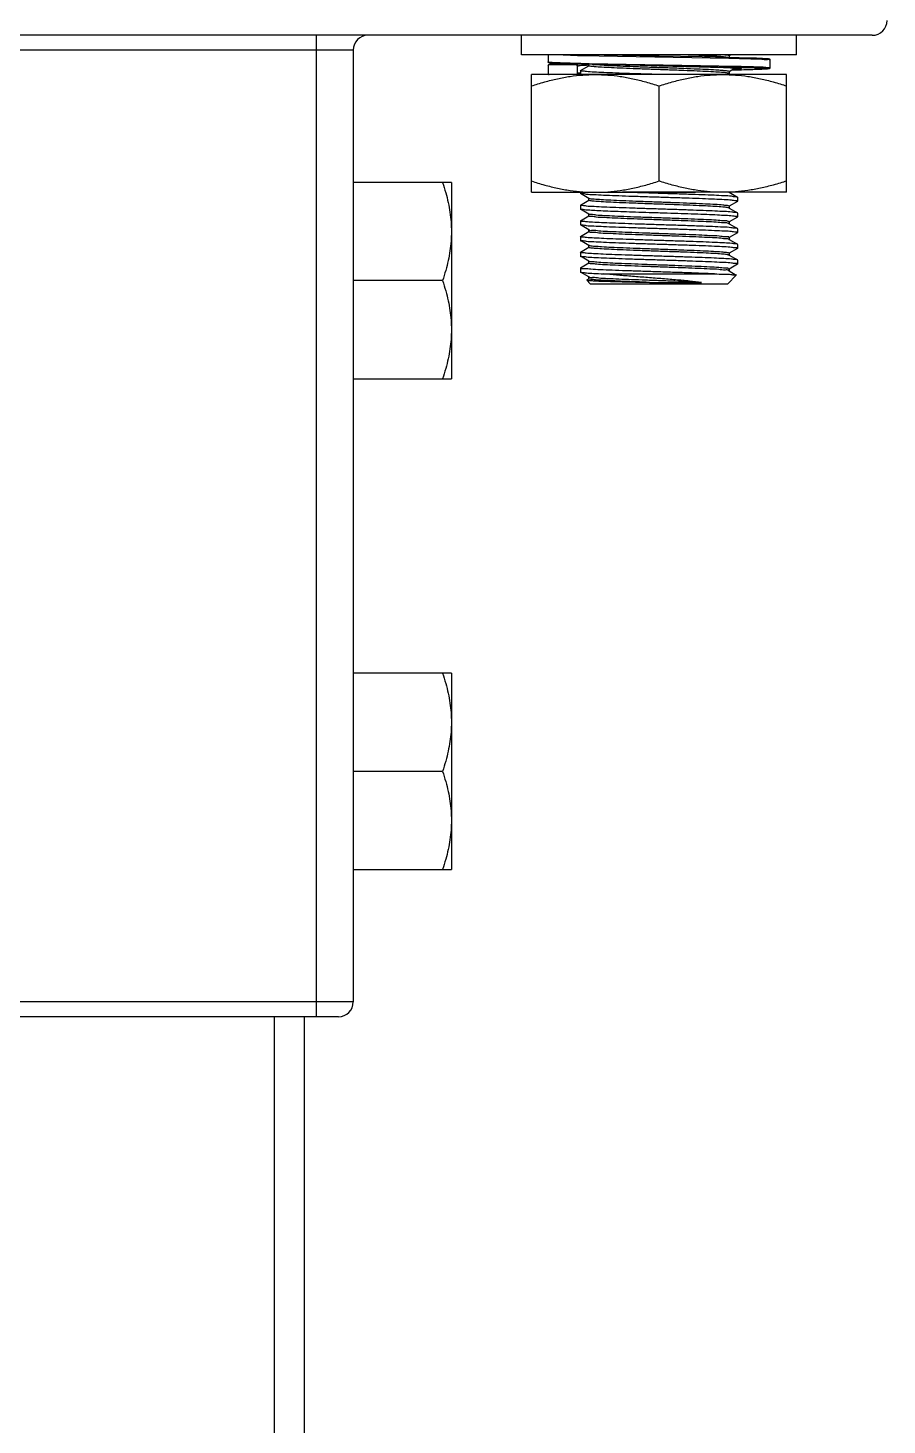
# Model space of a CAD drawing. Extents: x 815029915 to 815825525, y 579155098 to 579748855.
# Drawn here: x 815613445 to 815613811, y 579331072 to 579331667 of the extents above; entities that cross this region are included whole.
import ezdxf

# ---------------------------------------------------------------- set-up
doc = ezdxf.new("R2010")
doc.units = 0
doc.header["$LTSCALE"] = 100
doc.header["$MEASUREMENT"] = 0
doc.layers.add('02___PRT_ALL_AXES', color=7, linetype='Continuous')
doc.layers.add('03___PRT_ALL_CURVES', color=7, linetype='Continuous')

msp = doc.modelspace()

# ---------------------------------------------------------------- linework, layer by layer
at = {"color": 0, "linetype": 'Continuous'}
for p, q in [((815613804.28, 579331664.05), (815613085.09, 579331664.05)), ((815613567.51, 579331245.92), (815613567.51, 579331664.05)), ((815613583.19, 579331657.78), (815613306.17, 579331657.78)), ((815613583.19, 579331657.78), (815613583.19, 579331252.19)), ((815613666.18, 579331655.69), (815613666.18, 579331652.76)), ((815613672.57, 579331655.69), (815613678.73, 579331655.51)), ((815613678.73, 579331655.51), (815613679.86, 579331655.48)), ((815613679.86, 579331655.48), (815613679.98, 579331655.48)), ((815613679.98, 579331655.48), (815613680.02, 579331655.48)), ((815613680.02, 579331655.48), (815613743.2, 579331654.31)), ((815613690.03, 579331655.69), (815613713.34, 579331655.27)), ((815613695.77, 579331655.69), (815613701.21, 579331655.55)), ((815613695.77, 579331655.69), (815613710.37, 579331655.34)), ((815613701.21, 579331655.55), (815613709.3, 579331655.36)), ((815613709.3, 579331655.36), (815613713.34, 579331655.27)), ((815613710.37, 579331655.34), (815613713.34, 579331655.27)), ((815613713.34, 579331655.27), (815613731.82, 579331654.95)), ((815613713.34, 579331655.27), (815613713.43, 579331655.27)), ((815613743.26, 579331655.27), (815613743.26, 579331654.72)), ((815613743.26, 579331654.31), (815613743.55, 579331654.3)), ((815613744.04, 579331655.69), (815613743.27, 579331655.24)), ((815613743.55, 579331654.3), (815613747.7, 579331654.2)), ((815613760.68, 579331653.6), (815613760.68, 579331650.25)), ((815613666.18, 579331651.09), (815613666.18, 579331651.1)), ((815613666.18, 579331651.09), (815613666.18, 579331647.74)), ((815613678.1, 579331651.51), (815613666.6, 579331651.51)), ((815613668.66, 579331652.1), (815613668.14, 579331652.14)), ((815613669.29, 579331652.07), (815613668.66, 579331652.1)), ((815613670.04, 579331652.03), (815613669.29, 579331652.07)), ((815613670.92, 579331652), (815613670.04, 579331652.03)), ((815613672.54, 579331651.94), (815613670.92, 579331652)), ((815613675.33, 579331651.85), (815613672.54, 579331651.94)), ((815613678.11, 579331651.77), (815613675.33, 579331651.85)), ((815613692.98, 579331651.45), (815613678.11, 579331651.77)), ((815613678.55, 579331647.4), (815613678.31, 579331647.33)), ((815613678.6, 579331647.45), (815613678.55, 579331647.4)), ((815613678.73, 579331647.73), (815613678.6, 579331647.45)), ((815613678.73, 579331647.74), (815613678.73, 579331650.88)), ((815613678.73, 579331647.74), (815613678.73, 579331647.73)), ((815613679.98, 579331647.57), (815613679.52, 579331647.53)), ((815613679.98, 579331649), (815613680.03, 579331649.06)), ((815613680.03, 579331649.06), (815613683.59, 579331651.11)), ((815613683.31, 579331652.06), (815613683.6, 579331652.05)), ((815613683.6, 579331652.05), (815613683.66, 579331652.05)), ((815613683.6, 579331651.09), (815613683.6, 579331651.64)), ((815613683.66, 579331652.05), (815613746.84, 579331650.88)), ((815613705.38, 579331651.23), (815613692.98, 579331651.45)), ((815613710.14, 579331651.14), (815613705.38, 579331651.23)), ((815613710.14, 579331651.14), (815613713.43, 579331651.09)), ((815613713.43, 579331651.09), (815613714.3, 579331651.07)), ((815613713.43, 579331651.09), (815613714.3, 579331651.07)), ((815613717.48, 579331651), (815613714.3, 579331651.07)), ((815613714.3, 579331651.07), (815613746.57, 579331650.46)), ((815613725.42, 579331650.81), (815613717.48, 579331651)), ((815613730.84, 579331650.67), (815613725.42, 579331650.81)), ((815613735.38, 579331650.55), (815613730.84, 579331650.67)), ((815613738.22, 579331650.46), (815613735.38, 579331650.55)), ((815613740.62, 579331650.38), (815613738.22, 579331650.46)), ((815613742.59, 579331650.31), (815613740.62, 579331650.38)), ((815613744.2, 579331650.24), (815613742.59, 579331650.31)), ((815613743.19, 579331647.79), (815613743.06, 579331647.85)), ((815613743.2, 579331647.81), (815613744.04, 579331647.33)), ((815613743.26, 579331648.58), (815613743.26, 579331647.81)), ((815613746.01, 579331650.14), (815613743.27, 579331648.55)), ((815613745.09, 579331650.19), (815613744.2, 579331650.24)), ((815613750.02, 579331649.3), (815613744.31, 579331649.15)), ((815613745.86, 579331650.15), (815613745.09, 579331650.19)), ((815613746.51, 579331650.11), (815613745.86, 579331650.15)), ((815613746.01, 579331650.15), (815613746.11, 579331650.13)), ((815613746.11, 579331650.13), (815613746.78, 579331650.02)), ((815613746.57, 579331650.46), (815613746.83, 579331650.45)), ((815613746.83, 579331650.45), (815613746.88, 579331650.45)), ((815613746.84, 579331650.88), (815613746.89, 579331650.88)), ((815613753.33, 579331649.39), (815613750.02, 579331649.3)), ((815613755.25, 579331649.46), (815613753.33, 579331649.39)), ((815613756.3, 579331649.5), (815613755.25, 579331649.46)), ((815613757.21, 579331649.54), (815613756.3, 579331649.5)), ((815613680.03, 579331596.64), (815613679.98, 579331596.7)), ((815613683.6, 579331594.57), (815613680.03, 579331596.64)), ((815613680.03, 579331591.74), (815613683.59, 579331593.8)), ((815613683.66, 579331594.54), (815613683.6, 579331594.57)), ((815613683.6, 579331593.77), (815613683.6, 579331594.54)), ((815613684.05, 579331594.42), (815613683.69, 579331594.59)), ((815613743.26, 579331597.15), (815613746.83, 579331595.08)), ((815613746.88, 579331595.03), (815613746.83, 579331595.08)), ((815613679.98, 579331591.68), (815613680.03, 579331591.74)), ((815613680.03, 579331589.95), (815613679.98, 579331590.01)), ((815613683.6, 579331587.88), (815613680.03, 579331589.95)), ((815613683.66, 579331587.85), (815613683.6, 579331587.88)), ((815613683.6, 579331587.08), (815613683.6, 579331587.85)), ((815613743.2, 579331590.49), (815613743.07, 579331590.54)), ((815613743.2, 579331590.49), (815613743.26, 579331590.46)), ((815613743.26, 579331591.26), (815613743.26, 579331590.49)), ((815613743.26, 579331590.46), (815613746.83, 579331588.39)), ((815613746.83, 579331593.29), (815613743.27, 579331591.24)), ((815613746.88, 579331588.34), (815613746.83, 579331588.39)), ((815613679.98, 579331584.99), (815613680.03, 579331585.05)), ((815613680.03, 579331583.26), (815613679.98, 579331583.32)), ((815613680.03, 579331585.05), (815613683.59, 579331587.11)), ((815613683.6, 579331581.19), (815613680.03, 579331583.26)), ((815613743.2, 579331583.8), (815613743.26, 579331583.77)), ((815613743.26, 579331584.57), (815613743.26, 579331583.8)), ((815613743.26, 579331583.77), (815613746.83, 579331581.7)), ((815613746.83, 579331586.6), (815613743.27, 579331584.55)), ((815613679.98, 579331578.3), (815613680.03, 579331578.36)), ((815613680.03, 579331576.57), (815613679.98, 579331576.63)), ((815613680.03, 579331578.36), (815613683.59, 579331580.42)), ((815613683.6, 579331574.5), (815613680.03, 579331576.57)), ((815613683.66, 579331581.16), (815613683.6, 579331581.19)), ((815613683.6, 579331580.39), (815613683.6, 579331581.16)), ((815613683.79, 579331581.11), (815613683.76, 579331581.19)), ((815613743.2, 579331577.11), (815613743.21, 579331577.18)), ((815613743.2, 579331577.11), (815613743.26, 579331577.08)), ((815613743.26, 579331577.88), (815613743.26, 579331577.11)), ((815613743.26, 579331577.08), (815613746.83, 579331575.01)), ((815613746.83, 579331579.91), (815613743.27, 579331577.86)), ((815613746.88, 579331581.65), (815613746.83, 579331581.7)), ((815613679.98, 579331571.61), (815613680.03, 579331571.67)), ((815613680.03, 579331571.67), (815613683.59, 579331573.73)), ((815613683.66, 579331574.47), (815613683.6, 579331574.5)), ((815613683.6, 579331573.7), (815613683.6, 579331574.47)), ((815613683.82, 579331574.44), (815613683.68, 579331574.5)), ((815613743.19, 579331570.4), (815613743.06, 579331570.46)), ((815613743.2, 579331570.42), (815613743.26, 579331570.39)), ((815613743.26, 579331571.19), (815613743.26, 579331570.42)), ((815613743.26, 579331570.39), (815613746.83, 579331568.32)), ((815613746.83, 579331573.22), (815613743.27, 579331571.17)), ((815613746.88, 579331574.96), (815613746.83, 579331575.01)), ((815613680.03, 579331569.88), (815613679.98, 579331569.94)), ((815613679.98, 579331564.92), (815613680.03, 579331564.98)), ((815613683.6, 579331567.81), (815613680.03, 579331569.88)), ((815613680.03, 579331564.98), (815613683.59, 579331567.04)), ((815613683.66, 579331567.78), (815613683.6, 579331567.81)), ((815613683.6, 579331567.01), (815613683.6, 579331567.78)), ((815613683.74, 579331567.67), (815613683.64, 579331567.79)), ((815613743.26, 579331564.5), (815613743.26, 579331563.73)), ((815613746.83, 579331566.53), (815613743.27, 579331564.48)), ((815613746.88, 579331568.27), (815613746.83, 579331568.32)), ((815613679.98, 579331563.25), (815613680.03, 579331563.19)), ((815613683.6, 579331561.12), (815613680.03, 579331563.19)), ((815613684.16, 579331558.23), (815613682.63, 579331559.76)), ((815613682.65, 579331559.8), (815613683.59, 579331560.35)), ((815613683.66, 579331561.09), (815613683.6, 579331561.12)), ((815613683.6, 579331560.32), (815613683.6, 579331561.09)), ((815613684.16, 579331558.23), (815613742.7, 579331558.23)), ((815613689.77, 579331562.41), (815613737.07, 579331562.41)), ((815613709.45, 579331558.79), (815613731.52, 579331558.79)), ((815613742.7, 579331558.23), (815613746.35, 579331561.88)), ((815613743.11, 579331563.68), (815613743.03, 579331563.8)), ((815613743.2, 579331563.73), (815613743.26, 579331563.7)), ((815613743.26, 579331563.7), (815613746.34, 579331561.92)), ((815613746.34, 579331561.92), (815613746.35, 579331561.88)), ((815613583.19, 579331252.19), (815613306.17, 579331252.19)), ((815613576.92, 579331245.92), (815613312.45, 579331245.92)), ((815613549.53, 579331245.92), (815613549.53, 579327846.51)), ((815613562.28, 579331245.92), (815613562.28, 579327846.51))]:
    msp.add_line(p, q, dxfattribs=at)
for points in [[(815613731.82, 579331654.95), (815613737.54, 579331654.84), (815613742.83, 579331654.73)], [(815613742.83, 579331654.73), (815613747.55, 579331654.62), (815613751.64, 579331654.51), (815613755, 579331654.4), (815613757.53, 579331654.29), (815613758.72, 579331654.22), (815613759.32, 579331654.18), (815613759.68, 579331654.14), (815613759.92, 579331654.12), (815613760.08, 579331654.09), (815613760.19, 579331654.07), (815613760.29, 579331654.05), (815613760.37, 579331654.02), (815613760.47, 579331653.97), (815613760.59, 579331653.86), (815613760.68, 579331653.62), (815613760.68, 579331653.6)], [(815613668.14, 579331652.14), (815613667.91, 579331652.15), (815613667.7, 579331652.17), (815613667.52, 579331652.18), (815613667.35, 579331652.2), (815613667.2, 579331652.21), (815613667.07, 579331652.23), (815613666.95, 579331652.24), (815613666.84, 579331652.26), (815613666.75, 579331652.27), (815613666.67, 579331652.29), (815613666.59, 579331652.3), (815613666.52, 579331652.33), (815613666.44, 579331652.36), (815613666.34, 579331652.42), (815613666.22, 579331652.59), (815613666.18, 579331652.75)], [(815613666.88, 579331651.6), (815613667.51, 579331651.67), (815613668.59, 579331651.74), (815613670.54, 579331651.84), (815613672.91, 579331651.92)], [(815613679.52, 579331647.53), (815613679.33, 579331647.52), (815613679.16, 579331647.5), (815613679, 579331647.48), (815613678.87, 579331647.46), (815613678.76, 579331647.45), (815613678.66, 579331647.43), (815613678.59, 579331647.42)], [(815613748.34, 579331649.91), (815613748.34, 579331649.91), (815613748.3, 579331649.92), (815613748.25, 579331649.93), (815613748.17, 579331649.95), (815613748.07, 579331649.96), (815613747.96, 579331649.98), (815613747.82, 579331650), (815613747.66, 579331650.01), (815613747.48, 579331650.03), (815613747.27, 579331650.05), (815613747.04, 579331650.07), (815613746.79, 579331650.09), (815613746.51, 579331650.11)], [(815613760.68, 579331650.25), (815613760.68, 579331650.19), (815613760.57, 579331649.96), (815613760.45, 579331649.87), (815613760.37, 579331649.83), (815613760.29, 579331649.8), (815613760.22, 579331649.78), (815613760.14, 579331649.77), (815613760.04, 579331649.75), (815613759.94, 579331649.74), (815613759.82, 579331649.72), (815613759.67, 579331649.7), (815613759.51, 579331649.69), (815613759.32, 579331649.67), (815613759.11, 579331649.66), (815613758.87, 579331649.64), (815613758.6, 579331649.62), (815613758.3, 579331649.6), (815613757.97, 579331649.58), (815613757.21, 579331649.54)]]:
    msp.add_lwpolyline(points, dxfattribs=at)
for centre, start, end in [((815613804.28, 579331670.32), 270, 0), ((815613589.46, 579331657.78), 90, 180), ((815613576.92, 579331252.19), 270, 0)]:
    msp.add_arc(centre, 6.27, start, end, dxfattribs=at)
for points, start_tangent, end_tangent in [([(815613741.93, 579331654.73), (815613739.8, 579331654.95), (815613736.28, 579331655.18), (815613731.74, 579331655.4), (815613726.37, 579331655.63), (815613724.8, 579331655.69)], (-0.998972, 0.045339), (-0.999262, 0.038405)), ([(815613743.19, 579331655.32), (815613743.2, 579331655.34), (815613742.15, 579331655.56), (815613740.83, 579331655.66)], (0.580061, 0.814573), (-0.993596, 0.112994)), ([(815613743.2, 579331654.31), (815613743.22, 579331654.31)], (0.999751, -0.022298), (0.999751, -0.02232)), ([(815613743.22, 579331654.31), (815613743.26, 579331654.31)], (0.999751, -0.02232), (0.99975, -0.022351)), ([(815613747.7, 579331654.2), (815613751.63, 579331654.1), (815613755.13, 579331653.99), (815613757.82, 579331653.88), (815613759.64, 579331653.76), (815613760.56, 579331653.65), (815613760.57, 579331653.6)], (0.999753, -0.022244), (0.014583, -0.999894)), ([(815613666.18, 579331652.76), (815613666.63, 579331652.65), (815613667.96, 579331652.54), (815613670.05, 579331652.44), (815613672.61, 579331652.34), (815613675.53, 579331652.25), (815613678.6, 579331652.17), (815613681.77, 579331652.09), (815613683.31, 579331652.06)], (0.000812, -1), (0.999759, -0.021948)), ([(815613666.18, 579331651.1), (815613666.21, 579331651.25), (815613666.3, 579331651.38), (815613666.44, 579331651.47), (815613666.6, 579331651.51)], (0.022015, 0.999758), (1, 0.000012)), ([(815613666.6, 579331647.33), (815613666.44, 579331647.36), (815613666.31, 579331647.45), (815613666.21, 579331647.58), (815613666.18, 579331647.74)], (-1, 0.000009), (0, 1)), ([(815613672.89, 579331651.92), (815613670.56, 579331651.84), (815613668.42, 579331651.73), (815613667.06, 579331651.62), (815613666.6, 579331651.51)], (-0.999134, -0.041598), (-0.00163, -0.999999)), ([(815613679.55, 579331651.74), (815613679.31, 579331651.72), (815613678.71, 579331651.66), (815613678.34, 579331651.6), (815613678.15, 579331651.55), (815613678.1, 579331651.51)], (-0.996851, -0.079298), (-0.000108, -1)), ([(815613678.1, 579331651.51), (815613678.29, 579331651.48), (815613678.47, 579331651.39), (815613678.61, 579331651.25), (815613678.7, 579331651.07), (815613678.73, 579331650.88)], (1, 0.000001), (0, -1)), ([(815613683.59, 579331651.31), (815613682.05, 579331651.23), (815613680.8, 579331651.16), (815613679.91, 579331651.09), (815613679.32, 579331651.03), (815613678.97, 579331650.97), (815613678.78, 579331650.92), (815613678.73, 579331650.88)], (-0.998986, -0.045029), (-0.000052, -1)), ([(815613679.98, 579331647.94), (815613679.11, 579331647.86), (815613678.73, 579331647.74)], (-0.986244, -0.165296), (-0.000736, -1)), ([(815613713.43, 579331647.33), (815613707.29, 579331647.52), (815613700.89, 579331647.73), (815613694.97, 579331647.95), (815613689.89, 579331648.16), (815613685.73, 579331648.36), (815613682.57, 579331648.58), (815613680.62, 579331648.79), (815613679.98, 579331648.99)], (-0.999492, 0.031868), (-0.050502, 0.998724)), ([(815613679.98, 579331648.99), (815613679.98, 579331649)], (-0.050503, 0.998724), (0, 1)), ([(815613683.6, 579331651.31), (815613683.59, 579331651.31)], (-0.998988, -0.044986), (-0.998986, -0.04503)), ([(815613683.63, 579331651.31), (815613683.6, 579331651.31)], (-0.998993, -0.044859), (-0.998988, -0.044985)), ([(815613743.06, 579331647.85), (815613742.67, 579331647.96), (815613740.77, 579331648.18), (815613737.65, 579331648.41), (815613733.44, 579331648.63), (815613728.34, 579331648.86), (815613722.58, 579331649.08), (815613716.4, 579331649.31), (815613710.09, 579331649.54), (815613703.93, 579331649.76), (815613698.19, 579331649.99), (815613693.14, 579331650.21), (815613689, 579331650.44), (815613685.94, 579331650.66), (815613684.12, 579331650.89), (815613683.62, 579331651.1)], (-0.943848, 0.33038), (-0.613481, 0.789709)), ([(815613740.13, 579331649.05), (815613737.65, 579331649.24), (815613733.44, 579331649.47), (815613728.34, 579331649.69), (815613722.58, 579331649.92), (815613716.4, 579331650.15), (815613710.09, 579331650.37), (815613703.93, 579331650.6), (815613698.19, 579331650.82), (815613693.14, 579331651.05), (815613689, 579331651.27), (815613685.94, 579331651.5), (815613685.06, 579331651.54)], (-0.997868, 0.065264), (-0.995147, 0.098398)), ([(815613714.3, 579331651.07), (815613714.79, 579331651.06), (815613718.38, 579331650.98), (815613722.04, 579331650.89), (815613725.78, 579331650.8), (815613729.62, 579331650.71), (815613733.48, 579331650.6), (815613737.32, 579331650.49), (815613740.87, 579331650.37), (815613743.83, 579331650.25), (815613746.01, 579331650.15)], (0.999741, -0.022737), (0.990934, -0.134352)), ([(815613743.25, 579331648.58), (815613742.67, 579331648.79), (815613740.77, 579331649.02), (815613740.13, 579331649.05)], (-0.48086, 0.876797), (-0.997868, 0.065264)), ([(815613746.88, 579331650.45), (815613749.6, 579331650.38), (815613753.36, 579331650.27), (815613756.34, 579331650.16), (815613758.51, 579331650.05), (815613759.83, 579331649.94), (815613760.26, 579331649.83), (815613759.81, 579331649.72), (815613758.48, 579331649.61), (815613756.29, 579331649.5), (815613753.3, 579331649.39), (815613749.56, 579331649.28), (815613745.39, 579331649.18), (815613744.31, 579331649.15)], (0.999709, -0.024139), (-0.999744, -0.022638)), ([(815613746.78, 579331650.02), (815613747.66, 579331650.01), (815613748.45, 579331649.9), (815613748.46, 579331649.78), (815613747.69, 579331649.66), (815613746.16, 579331649.54), (815613744.86, 579331649.44)], (0.991548, -0.129742), (-0.99958, -0.028996)), ([(815613747.12, 579331650.09), (815613745.77, 579331649.96), (815613745.69, 579331649.94)], (-0.997933, 0.064259), (-0.990272, -0.139145)), ([(815613746.89, 579331650.88), (815613749.93, 579331650.8), (815613753.72, 579331650.69), (815613756.73, 579331650.58), (815613758.91, 579331650.47), (815613760.24, 579331650.36), (815613760.68, 579331650.25)], (0.999719, -0.023686), (0.185176, -0.982705)), ([(815613746.88, 579331593.36), (815613746.24, 579331593.56), (815613744.34, 579331593.77), (815613741.24, 579331593.98), (815613737.08, 579331594.19), (815613732.02, 579331594.4), (815613726.23, 579331594.61), (815613719.96, 579331594.82), (815613713.43, 579331595.03), (815613706.91, 579331595.23), (815613700.63, 579331595.44), (815613694.85, 579331595.65), (815613689.78, 579331595.86), (815613685.62, 579331596.07), (815613682.53, 579331596.28), (815613680.62, 579331596.49), (815613680, 579331596.62)], (-0.050562, 0.998721), (-0.439744, 0.898123)), ([(815613743.07, 579331590.54), (815613742.59, 579331590.65), (815613740.62, 579331590.88), (815613737.43, 579331591.1), (815613733.17, 579331591.33), (815613728.02, 579331591.55), (815613722.22, 579331591.78), (815613716.03, 579331592.01), (815613709.72, 579331592.23), (815613703.58, 579331592.46), (815613697.88, 579331592.68), (815613692.87, 579331592.91), (815613688.78, 579331593.13), (815613685.8, 579331593.36), (815613684.05, 579331593.59), (815613683.63, 579331593.8)], (-0.952949, 0.303131), (-0.642644, 0.766165)), ([(815613743.26, 579331591.26), (815613742.59, 579331591.49), (815613740.62, 579331591.71), (815613737.43, 579331591.94), (815613733.17, 579331592.17), (815613728.02, 579331592.39), (815613722.22, 579331592.62), (815613716.03, 579331592.84), (815613709.72, 579331593.07), (815613703.58, 579331593.29), (815613697.88, 579331593.52), (815613692.87, 579331593.74), (815613688.78, 579331593.97), (815613685.8, 579331594.2), (815613684.05, 579331594.42)], (0.000602, 1), (-0.941401, 0.337289)), ([(815613679.98, 579331591.67), (815613679.98, 579331591.68)], (-0.050198, 0.998739), (0, 1)), ([(815613746.86, 579331588.41), (815613746.25, 579331588.54), (815613744.38, 579331588.75), (815613741.35, 579331588.96), (815613737.26, 579331589.16), (815613732.26, 579331589.37), (815613726.48, 579331589.58), (815613720.27, 579331589.79), (815613713.84, 579331590), (815613707.33, 579331590.2), (815613700.93, 579331590.42), (815613695.04, 579331590.63), (815613689.97, 579331590.84), (815613685.77, 579331591.04), (815613682.59, 579331591.26), (815613680.63, 579331591.47), (815613679.98, 579331591.67)], (-0.44984, 0.893109), (-0.050197, 0.998739)), ([(815613704.77, 579331588.61), (815613699.63, 579331588.79), (815613694.85, 579331588.96), (815613690.56, 579331589.14), (815613686.89, 579331589.31), (815613683.93, 579331589.49), (815613681.76, 579331589.66), (815613680.43, 579331589.83), (815613680.01, 579331589.93)], (-0.999457, 0.032936), (-0.630908, 0.775858)), ([(815613746.88, 579331586.67), (815613746.32, 579331586.86), (815613744.66, 579331587.05), (815613741.95, 579331587.25), (815613738.29, 579331587.44), (815613733.79, 579331587.64), (815613728.62, 579331587.83), (815613722.93, 579331588.03), (815613716.93, 579331588.22), (815613710.81, 579331588.42), (815613704.77, 579331588.61)], (-0.05872, 0.998275), (-0.999457, 0.032936)), ([(815613746.88, 579331593.35), (815613746.88, 579331593.36)], (0, 1), (-0.050563, 0.998721)), ([(815613679.98, 579331584.98), (815613679.98, 579331584.99)], (-0.056644, 0.998394), (0, 1)), ([(815613704.77, 579331583.6), (815613698.91, 579331583.8), (815613693.51, 579331584), (815613688.87, 579331584.2), (815613685.08, 579331584.39), (815613682.28, 579331584.59), (815613680.56, 579331584.79), (815613679.98, 579331584.98)], (-0.999457, 0.032936), (-0.056644, 0.998394)), ([(815613746.88, 579331579.98), (815613746.24, 579331580.18), (815613744.34, 579331580.39), (815613741.24, 579331580.6), (815613737.08, 579331580.81), (815613732.02, 579331581.02), (815613726.23, 579331581.23), (815613719.96, 579331581.44), (815613713.43, 579331581.65), (815613706.91, 579331581.85), (815613700.63, 579331582.06), (815613694.85, 579331582.27), (815613689.78, 579331582.48), (815613685.62, 579331582.69), (815613682.53, 579331582.9), (815613680.62, 579331583.11), (815613680, 579331583.24)], (-0.050562, 0.998721), (-0.439744, 0.898123)), ([(815613705.71, 579331585.69), (815613699.82, 579331585.91), (815613694.54, 579331586.14), (815613690.11, 579331586.36), (815613686.72, 579331586.59), (815613684.52, 579331586.82), (815613683.62, 579331587.04), (815613683.63, 579331587.06)], (-0.999318, 0.036929), (0.642637, 0.766171)), ([(815613705.71, 579331586.52), (815613699.82, 579331586.75), (815613694.54, 579331586.98), (815613690.11, 579331587.2), (815613686.72, 579331587.43), (815613684.52, 579331587.65), (815613683.63, 579331587.83)], (-0.999318, 0.036929), (-0.631336, 0.77551)), ([(815613746.87, 579331581.72), (815613746.19, 579331581.86), (815613744.09, 579331582.08), (815613740.7, 579331582.3), (815613736.25, 579331582.52), (815613730.91, 579331582.73), (815613724.75, 579331582.95), (815613718.11, 579331583.17), (815613711.39, 579331583.38), (815613704.77, 579331583.6)], (-0.402552, 0.915397), (-0.999457, 0.032936)), ([(815613743.16, 579331584.52), (815613742.98, 579331584.72), (815613741.46, 579331584.94), (815613738.69, 579331585.17), (815613734.78, 579331585.4), (815613729.93, 579331585.62), (815613724.33, 579331585.85), (815613718.24, 579331586.07), (815613711.94, 579331586.3), (815613705.71, 579331586.52)], (-0.491794, 0.870711), (-0.999318, 0.036929)), ([(815613743.12, 579331583.74), (815613742.98, 579331583.88), (815613741.46, 579331584.11), (815613738.69, 579331584.33), (815613734.78, 579331584.56), (815613729.93, 579331584.78), (815613724.33, 579331585.01), (815613718.24, 579331585.24), (815613711.94, 579331585.46), (815613705.71, 579331585.69)], (-0.623148, 0.782104), (-0.999318, 0.036929)), ([(815613746.88, 579331586.66), (815613746.88, 579331586.67)], (0, 1), (-0.05872, 0.998275)), ([(815613679.98, 579331578.29), (815613679.98, 579331578.3)], (-0.050245, 0.998737), (0, 1)), ([(815613746.86, 579331575.03), (815613746.25, 579331575.16), (815613744.38, 579331575.37), (815613741.35, 579331575.58), (815613737.27, 579331575.78), (815613732.27, 579331575.99), (815613726.49, 579331576.2), (815613720.27, 579331576.41), (815613713.85, 579331576.61), (815613707.33, 579331576.82), (815613700.94, 579331577.04), (815613695.04, 579331577.25), (815613689.96, 579331577.46), (815613685.77, 579331577.66), (815613682.58, 579331577.88), (815613680.63, 579331578.09), (815613679.98, 579331578.29)], (-0.449883, 0.893087), (-0.050246, 0.998737)), ([(815613746.88, 579331573.29), (815613746.24, 579331573.49), (815613744.34, 579331573.7), (815613741.24, 579331573.91), (815613737.08, 579331574.12), (815613732.02, 579331574.33), (815613726.23, 579331574.54), (815613719.96, 579331574.75), (815613713.43, 579331574.96), (815613706.91, 579331575.16), (815613700.63, 579331575.37), (815613694.85, 579331575.58), (815613689.78, 579331575.79), (815613685.62, 579331576), (815613682.53, 579331576.21), (815613680.62, 579331576.42), (815613680, 579331576.55)], (-0.050562, 0.998721), (-0.439744, 0.898123)), ([(815613743.21, 579331577.18), (815613742.15, 579331577.34), (815613739.8, 579331577.56), (815613736.28, 579331577.79), (815613731.74, 579331578.02), (815613726.37, 579331578.24), (815613720.43, 579331578.47), (815613714.17, 579331578.69), (815613707.89, 579331578.92), (815613701.84, 579331579.14), (815613696.32, 579331579.37), (815613691.56, 579331579.59), (815613687.79, 579331579.82), (815613685.15, 579331580.05), (815613683.79, 579331580.27), (815613683.75, 579331580.41)], (-0.394986, 0.918687), (-0.127461, 0.991844)), ([(815613743.19, 579331577.93), (815613743.2, 579331577.95), (815613742.15, 579331578.17), (815613739.8, 579331578.4), (815613736.28, 579331578.63), (815613731.74, 579331578.85), (815613726.37, 579331579.08), (815613720.43, 579331579.3), (815613714.17, 579331579.53), (815613707.89, 579331579.75), (815613701.84, 579331579.98), (815613696.32, 579331580.21), (815613691.56, 579331580.43), (815613687.79, 579331580.66), (815613685.15, 579331580.88), (815613683.79, 579331581.11)], (0.580286, 0.814412), (-0.375024, 0.927015)), ([(815613746.88, 579331579.97), (815613746.88, 579331579.98)], (0, 1), (-0.050563, 0.998721)), ([(815613679.98, 579331571.6), (815613679.98, 579331571.61)], (-0.051676, 0.998664), (0, 1)), ([(815613746.87, 579331568.34), (815613746.23, 579331568.48), (815613744.27, 579331568.69), (815613741.08, 579331568.9), (815613736.88, 579331569.11), (815613731.82, 579331569.32), (815613725.94, 579331569.53), (815613719.56, 579331569.74), (815613713.04, 579331569.95), (815613706.6, 579331570.16), (815613700.4, 579331570.36), (815613694.63, 579331570.57), (815613689.62, 579331570.78), (815613685.52, 579331570.99), (815613682.48, 579331571.2), (815613680.61, 579331571.4), (815613679.98, 579331571.6)], (-0.43573, 0.900078), (-0.051676, 0.998664)), ([(815613743.06, 579331570.46), (815613742.67, 579331570.57), (815613740.77, 579331570.79), (815613737.65, 579331571.02), (815613733.45, 579331571.25), (815613728.35, 579331571.47), (815613722.58, 579331571.7), (815613716.4, 579331571.92), (815613710.09, 579331572.15), (815613703.93, 579331572.37), (815613698.2, 579331572.6), (815613693.14, 579331572.82), (815613689, 579331573.05), (815613685.94, 579331573.28), (815613684.12, 579331573.5), (815613683.62, 579331573.71)], (-0.94381, 0.330487), (-0.61327, 0.789874)), ([(815613743.25, 579331571.19), (815613742.67, 579331571.4), (815613740.77, 579331571.63), (815613737.65, 579331571.86), (815613733.45, 579331572.08), (815613728.35, 579331572.31), (815613722.58, 579331572.53), (815613716.4, 579331572.76), (815613710.09, 579331572.98), (815613703.93, 579331573.21), (815613698.2, 579331573.44), (815613693.14, 579331573.66), (815613689, 579331573.89), (815613685.94, 579331574.11), (815613684.12, 579331574.34), (815613683.82, 579331574.44)], (-0.481675, 0.87635), (-0.930204, 0.367043)), ([(815613746.88, 579331573.28), (815613746.88, 579331573.29)], (0, 1), (-0.050563, 0.998721)), ([(815613746.88, 579331566.6), (815613746.24, 579331566.8), (815613744.34, 579331567.01), (815613741.24, 579331567.22), (815613737.08, 579331567.43), (815613732.02, 579331567.64), (815613726.23, 579331567.85), (815613719.96, 579331568.06), (815613713.43, 579331568.27), (815613706.91, 579331568.47), (815613700.63, 579331568.68), (815613694.85, 579331568.89), (815613689.78, 579331569.1), (815613685.62, 579331569.31), (815613682.53, 579331569.52), (815613680.62, 579331569.73), (815613680, 579331569.86)], (-0.050562, 0.998721), (-0.439744, 0.898123)), ([(815613737.07, 579331562.41), (815613731.8, 579331562.63), (815613725.77, 579331562.85), (815613719.23, 579331563.06), (815613712.45, 579331563.28), (815613705.71, 579331563.5), (815613699.28, 579331563.71), (815613693.45, 579331563.93), (815613688.44, 579331564.15), (815613684.46, 579331564.36), (815613681.68, 579331564.58), (815613680.21, 579331564.8), (815613680.12, 579331564.97)], (-0.998989, 0.04495), (-0.304567, 0.952491)), ([(815613743.03, 579331563.8), (815613741.59, 579331564.02), (815613738.88, 579331564.25), (815613735.04, 579331564.48), (815613730.23, 579331564.7), (815613724.67, 579331564.93), (815613718.61, 579331565.15), (815613712.32, 579331565.38), (815613706.07, 579331565.6), (815613700.15, 579331565.83), (815613694.83, 579331566.06), (815613690.34, 579331566.28), (815613686.89, 579331566.51), (815613684.62, 579331566.73), (815613683.64, 579331566.96), (815613683.65, 579331566.97)], (-0.621634, 0.783308), (0.628386, 0.777902)), ([(815613743.13, 579331564.46), (815613743.03, 579331564.63), (815613741.59, 579331564.86), (815613738.88, 579331565.09), (815613735.04, 579331565.31), (815613730.23, 579331565.54), (815613724.67, 579331565.76), (815613718.61, 579331565.99), (815613712.32, 579331566.21), (815613706.07, 579331566.44), (815613700.15, 579331566.67), (815613694.83, 579331566.89), (815613690.34, 579331567.12), (815613686.89, 579331567.34), (815613684.62, 579331567.57), (815613683.74, 579331567.67)], (-0.345177, 0.938538), (-0.94902, 0.315215)), ([(815613746.88, 579331566.59), (815613746.88, 579331566.6)], (0, 1), (-0.050563, 0.998721)), ([(815613680.03, 579331563.19), (815613680.62, 579331563.04), (815613682.52, 579331562.83), (815613685.61, 579331562.62), (815613689.77, 579331562.41)], (0.884368, -0.466791), (0.998987, -0.044991)), ([(815613682.63, 579331559.76), (815613683.41, 579331559.62), (815613685.41, 579331559.49), (815613688.58, 579331559.35), (815613692.74, 579331559.21), (815613697.78, 579331559.07), (815613703.47, 579331558.93), (815613709.45, 579331558.79)], (0.707102, -0.707111), (0.999741, -0.022759)), ([(815613709.45, 579331558.79), (815613703.64, 579331559), (815613698.23, 579331559.22), (815613693.42, 579331559.43), (815613689.41, 579331559.64), (815613686.37, 579331559.86), (815613684.41, 579331560.07), (815613683.62, 579331560.29), (815613683.63, 579331560.3)], (-0.999352, 0.035994), (0.626426, 0.779481)), ([(815613731.52, 579331558.79), (815613726.16, 579331559.02), (815613720.23, 579331559.24), (815613714.01, 579331559.46), (815613707.76, 579331559.69), (815613701.76, 579331559.91), (815613696.27, 579331560.14), (815613691.55, 579331560.36), (815613687.79, 579331560.59), (815613685.17, 579331560.81), (815613683.8, 579331561.03), (815613683.76, 579331561.12)], (-0.998994, 0.044847), (-0.3027, 0.953086)), ([(815613731.52, 579331558.79), (815613726.41, 579331559.32), (815613720.51, 579331559.85), (815613714.2, 579331560.37), (815613707.79, 579331560.88), (815613701.4, 579331561.39), (815613695.27, 579331561.9), (815613689.77, 579331562.41)], (-0.993618, 0.112801), (-0.995127, 0.098603)), ([(815613737.07, 579331562.41), (815613741.12, 579331562.28), (815613744.09, 579331562.15), (815613745.85, 579331562.01), (815613746.37, 579331561.9)], (0.999576, -0.029101), (-0.572034, -0.82023))]:
    msp.add_spline(points, degree=3, dxfattribs=dict(at, start_tangent=start_tangent, end_tangent=end_tangent))
msp.add_open_spline([(815613746.87, 579331595.1), (815613746.77, 579331595.3), (815613745.63, 579331595.13), (815613743.96, 579331595.61), (815613740.69, 579331595.64), (815613736.6, 579331595.91), (815613731.54, 579331596.09), (815613725.79, 579331596.3), (815613719.53, 579331596.5), (815613713.08, 579331596.71), (815613706.7, 579331596.91), (815613702.24, 579331597.06), (815613699.93, 579331597.14), (815613699.69, 579331597.15)], degree=3, knots=[0, 0, 0, 0, 0.027815, 0.112951, 0.250907, 0.43217, 0.649711, 0.902138, 1.176792, 1.457527, 1.735292, 2.002231, 2.033359, 2.033359, 2.033359, 2.033359], dxfattribs=at)
at = {"layer": '02___PRT_ALL_AXES', "color": 0, "linetype": 'Continuous'}
for p, q in [((815613654.89, 579331655.69), (815613654.89, 579331664.05)), ((815613771.97, 579331655.69), (815613771.97, 579331664.05)), ((815613771.97, 579331655.69), (815613654.89, 579331655.69)), ((815613679.98, 579331649), (815613679.98, 579331647.33)), ((815613659.07, 579331597.15), (815613659.07, 579331647.33)), ((815613767.79, 579331647.33), (815613659.07, 579331647.33)), ((815613713.43, 579331602), (815613713.43, 579331642.47)), ((815613767.79, 579331597.15), (815613767.79, 579331647.33)), ((815613713.43, 579331602), (815613713.43, 579331608.89)), ((815613625, 579331601.33), (815613583.19, 579331601.33)), ((815613625, 579331601.33), (815613625, 579331517.7)), ((815613659.07, 579331597.15), (815613729, 579331597.15)), ((815613679.98, 579331597.15), (815613679.98, 579331596.7)), ((815613767.79, 579331597.15), (815613697.86, 579331597.15)), ((815613746.88, 579331595.03), (815613746.88, 579331593.35)), ((815613679.98, 579331591.68), (815613679.98, 579331590.01)), ((815613746.88, 579331588.34), (815613746.88, 579331586.66)), ((815613679.98, 579331584.99), (815613679.98, 579331583.32)), ((815613679.98, 579331578.3), (815613679.98, 579331576.63)), ((815613746.88, 579331581.65), (815613746.88, 579331579.97)), ((815613679.98, 579331571.61), (815613679.98, 579331569.94)), ((815613746.88, 579331574.96), (815613746.88, 579331573.28)), ((815613679.98, 579331564.92), (815613679.98, 579331563.25)), ((815613746.88, 579331568.27), (815613746.88, 579331566.59)), ((815613621.27, 579331559.52), (815613583.19, 579331559.52)), ((815613583.19, 579331517.7), (815613625, 579331517.7)), ((815613625, 579331392.26), (815613583.19, 579331392.26)), ((815613625, 579331392.26), (815613625, 579331308.64)), ((815613621.27, 579331350.45), (815613583.19, 579331350.45)), ((815613583.19, 579331308.64), (815613625, 579331308.64))]:
    msp.add_line(p, q, dxfattribs=at)
for points, start_tangent, end_tangent in [([(815613659.07, 579331642.47), (815613664.74, 579331644.2), (815613670.21, 579331645.55), (815613675.58, 579331646.53), (815613680.92, 579331647.12), (815613686.25, 579331647.33)], (0.948683, 0.316228), (1, 0.000001)), ([(815613686.25, 579331647.33), (815613691.59, 579331647.12), (815613696.93, 579331646.53), (815613702.3, 579331645.55), (815613707.76, 579331644.2), (815613713.43, 579331642.47)], (1, 0), (0.948683, -0.316228)), ([(815613713.43, 579331642.47), (815613719.1, 579331644.2), (815613724.57, 579331645.55), (815613729.94, 579331646.53), (815613735.28, 579331647.12), (815613740.61, 579331647.33)], (0.948683, 0.316228), (1, 0.000001)), ([(815613740.61, 579331647.33), (815613745.94, 579331647.12), (815613751.28, 579331646.53), (815613756.65, 579331645.55), (815613762.12, 579331644.2), (815613767.79, 579331642.47)], (1, 0), (0.948683, -0.316228)), ([(815613621.27, 579331601.33), (815613622.6, 579331596.97), (815613623.64, 579331592.77), (815613624.39, 579331588.63), (815613624.85, 579331584.53), (815613625, 579331580.42)], (0.316228, -0.948683), (0, -1)), ([(815613659.07, 579331602), (815613664.74, 579331600.27), (815613670.21, 579331598.92), (815613675.58, 579331597.95), (815613680.92, 579331597.35), (815613686.25, 579331597.15)], (0.948683, -0.316228), (1, -0.000001)), ([(815613686.25, 579331597.15), (815613691.59, 579331597.35), (815613696.93, 579331597.95), (815613702.3, 579331598.92), (815613707.76, 579331600.27), (815613713.43, 579331602)], (1, 0), (0.948683, 0.316228)), ([(815613740.61, 579331597.15), (815613735.27, 579331597.35), (815613729.94, 579331597.95), (815613724.57, 579331598.92), (815613719.1, 579331600.27), (815613713.43, 579331602)], (-1, 0), (-0.948683, 0.316228)), ([(815613767.79, 579331602), (815613762.12, 579331600.27), (815613756.65, 579331598.92), (815613751.28, 579331597.95), (815613745.94, 579331597.35), (815613740.61, 579331597.15)], (-0.948683, -0.316228), (-1, -0.000001)), ([(815613625, 579331580.42), (815613624.85, 579331576.32), (815613624.39, 579331572.21), (815613623.64, 579331568.08), (815613622.6, 579331563.88), (815613621.27, 579331559.52)], (-0.000001, -1), (-0.316228, -0.948683)), ([(815613621.27, 579331559.52), (815613622.6, 579331555.16), (815613623.64, 579331550.95), (815613624.39, 579331546.82), (815613624.85, 579331542.71), (815613625, 579331538.61)], (0.316228, -0.948683), (0, -1)), ([(815613625, 579331538.61), (815613624.85, 579331534.51), (815613624.39, 579331530.4), (815613623.64, 579331526.27), (815613622.6, 579331522.06), (815613621.27, 579331517.7)], (-0.000001, -1), (-0.316228, -0.948683)), ([(815613621.27, 579331392.26), (815613622.6, 579331387.9), (815613623.64, 579331383.7), (815613624.39, 579331379.57), (815613624.85, 579331375.46), (815613625, 579331371.36)], (0.316228, -0.948683), (0, -1)), ([(815613625, 579331371.36), (815613624.85, 579331367.25), (815613624.39, 579331363.15), (815613623.64, 579331359.02), (815613622.6, 579331354.81), (815613621.27, 579331350.45)], (-0.000001, -1), (-0.316228, -0.948683)), ([(815613621.27, 579331350.45), (815613622.6, 579331346.09), (815613623.64, 579331341.89), (815613624.39, 579331337.75), (815613624.85, 579331333.65), (815613625, 579331329.54)], (0.316228, -0.948683), (0, -1)), ([(815613625, 579331329.54), (815613624.85, 579331325.44), (815613624.39, 579331321.33), (815613623.64, 579331317.2), (815613622.6, 579331313), (815613621.27, 579331308.64)], (-0.000001, -1), (-0.316228, -0.948683))]:
    msp.add_spline(points, degree=3, dxfattribs=dict(at, start_tangent=start_tangent, end_tangent=end_tangent))
at = {"layer": '03___PRT_ALL_CURVES', "color": 0, "linetype": 'Continuous'}
for p, q in [((815613625, 579331601.33), (815613625, 579331517.7)), ((815613625, 579331392.26), (815613625, 579331308.64))]:
    msp.add_line(p, q, dxfattribs=at)

doc.saveas('drawing.dxf')
